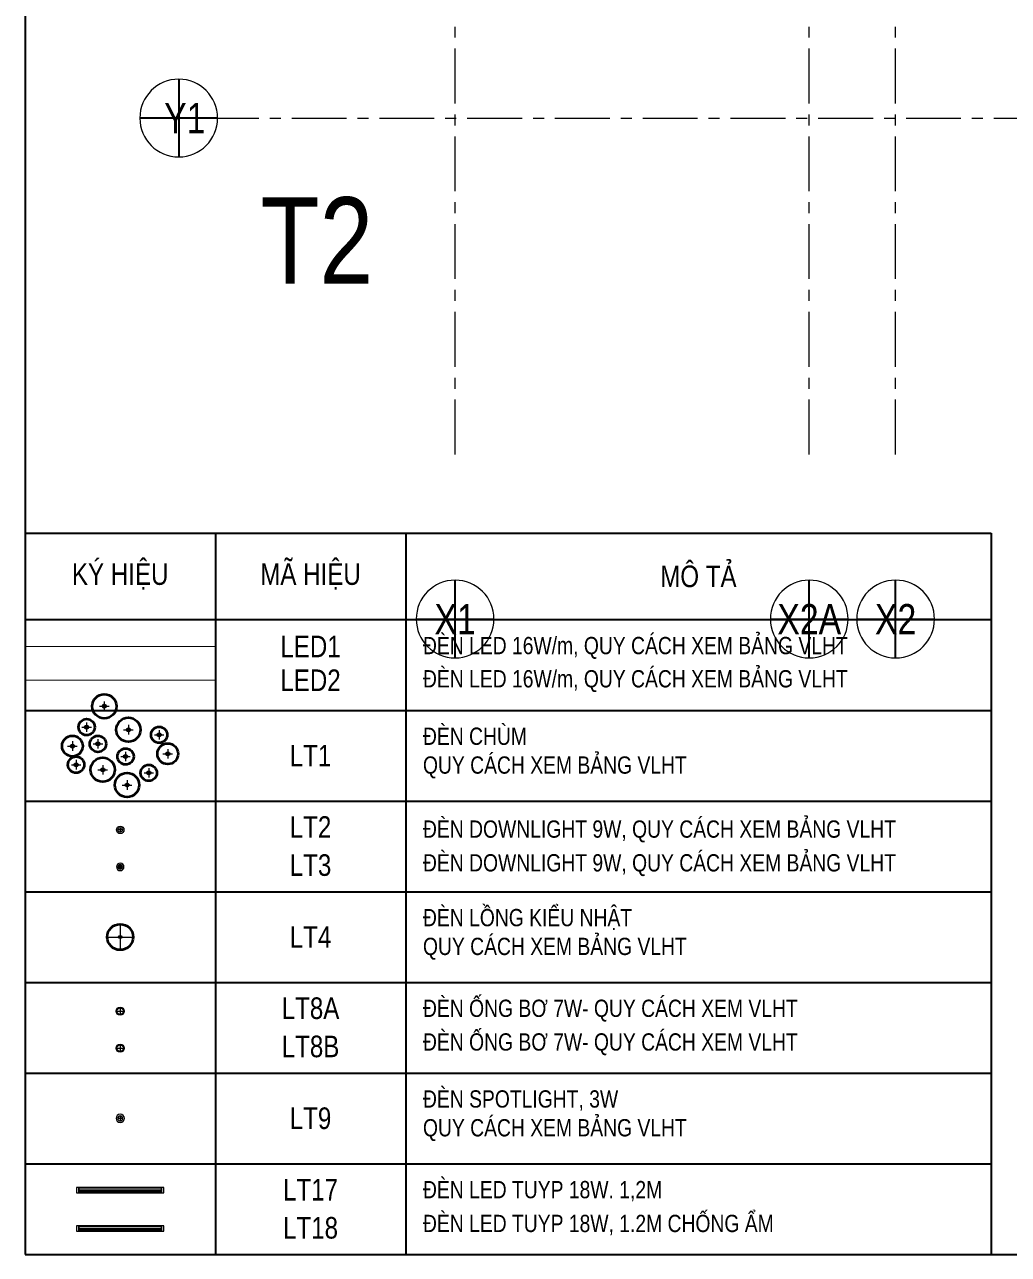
# Model space of a CAD drawing. Header units: millimetres. Extents: x -343543 to 400519, y -115663 to 104219.
# Drawn here: x -95651 to -84261, y -63156 to -48918 of the extents above; entities that cross this region are included whole.
import ezdxf
from ezdxf.enums import TextEntityAlignment as Align
from ezdxf.xclip import XClip

# ---------------------------------------------------------------- set-up
doc = ezdxf.new("R2010")
doc.units = ezdxf.units.MM
doc.header["$XCLIPFRAME"] = 0
doc.linetypes.add("$0$02'TUONG Xay$0$HIDDEN", pattern=[0.375, 0.25, -0.125])
doc.linetypes.add('XREF MAT BANG TUONG XAY$0$CENTER', pattern=[50.8, 31.75, -6.35, 6.35, -6.35])
doc.layers.get('0').update_dxf_attribs({"color": 231, "lineweight": 0})
doc.layers.get('DefPoints').update_dxf_attribs({"color": 191})
for name, color, linetype, lineweight in [('A-PATT', 252, 'Continuous', 9), ('A-SYMBOLS', 10, 'Continuous', 13), ('A-TEXT-INFO', 50, 'Continuous', 35), ('fix lighting', 2, 'Continuous', 5), ('XREF MAT BANG TUONG XAY$0$00.xref_IKIGAI_Truc$0$A-SYMBOLS', 8, 'Continuous', 13), ('XREF MAT BANG TUONG XAY$0$A-GRID', 8, 'XREF MAT BANG TUONG XAY$0$CENTER', 15)]:
    doc.layers.add(name, color=color, linetype=linetype, lineweight=lineweight)
doc.layers.add('A-TEXT', color=255, linetype='Continuous')
doc.layers.add('fix lightting red', color=1, linetype='Continuous', lineweight=5, true_color=0xff0000)
doc.layers.add('fix lightting yellow', color=2, linetype='Continuous', lineweight=5, true_color=0xffff00)
doc.styles.add('VTK_Arial', font='arial.ttf', dxfattribs={"width": 0.8})
doc.styles.add('XREF MAT BANG TUONG XAY$0$00.xref_IKIGAI_Truc$0$VTK_Arial_3.5 mm', font='arial.ttf', dxfattribs={"width": 0.8, "height": 3.5})
doc.styles.add('XREF MAT BANG TUONG XAY$0$xref_IKIGAI_Cot$0$Dce_Text', font='arial.ttf', dxfattribs={"width": 0.8})

# ---------------------------------------------------------------- blocks, each defined once
blk = doc.blocks.new('*U131')
at = {"color": 8}
blk.add_circle((0, 0), 4.5, dxfattribs=at)
at = {"layer": 'DefPoints', "color": 8}
for p, q in [((0, 4.5), (0, -4.5)), ((-4.5, 0), (4.5, 0))]:
    blk.add_line(p, q, dxfattribs=at)
at = {"color": 8, "style": 'XREF MAT BANG TUONG XAY$0$00.xref_IKIGAI_Truc$0$VTK_Arial_3.5 mm', "width": 0.8}
blk.add_attdef('X12', text='', height=3.5, dxfattribs=at).set_placement((0, 0), align=Align.MIDDLE_CENTER)
blk = doc.blocks.new('XREF MAT BANG TUONG XAY$0$xref_IKIGAI_Cot')
at = {"layer": 'XREF MAT BANG TUONG XAY$0$A-GRID', "color": 8, "ltscale": 20}
for points in [[(0, -53895), (0, -27075.6)], [(5100, -53895), (5100, -27075.6)], [(4100, -53895), (4100, -39364.6)], [(-2907.5, -50000), (42750, -50000)]]:
    blk.add_lwpolyline(points, dxfattribs=at)
at = {"layer": 'XREF MAT BANG TUONG XAY$0$00.xref_IKIGAI_Truc$0$A-SYMBOLS', "color": 8}
ref = blk.add_blockref('*U131', (-3200, -50000), dxfattribs=dict(at, xscale=-100, yscale=100, zscale=100))
ref.add_attrib('X12', 'Y1', dxfattribs={"layer": '0', "height": 350, "style": 'XREF MAT BANG TUONG XAY$0$00.xref_IKIGAI_Truc$0$VTK_Arial_3.5 mm', "width": 0.8}).set_placement((-3129.3, -50000), align=Align.MIDDLE_CENTER)
ref = blk.add_blockref('*U131', (0, -55800), dxfattribs=dict(at, xscale=-100, yscale=100, zscale=100, rotation=180))
ref.add_attrib('X12', 'X1', dxfattribs={"layer": '0', "height": 350, "style": 'XREF MAT BANG TUONG XAY$0$00.xref_IKIGAI_Truc$0$VTK_Arial_3.5 mm', "width": 0.8}).set_placement((0, -55801.4), align=Align.MIDDLE_CENTER)
ref = blk.add_blockref('*U131', (4100, -55800), dxfattribs=dict(at, xscale=-100, yscale=100, zscale=100, rotation=180))
ref.add_attrib('X12', 'X2A', dxfattribs={"layer": '0', "height": 350, "style": 'XREF MAT BANG TUONG XAY$0$00.xref_IKIGAI_Truc$0$VTK_Arial_3.5 mm', "width": 0.8}).set_placement((4100, -55801.4), align=Align.MIDDLE_CENTER)
ref = blk.add_blockref('*U131', (5100, -55800), dxfattribs=dict(at, xscale=-100, yscale=100, zscale=100, rotation=180))
ref.add_attrib('X12', 'X2', dxfattribs={"layer": '0', "height": 350, "style": 'XREF MAT BANG TUONG XAY$0$00.xref_IKIGAI_Truc$0$VTK_Arial_3.5 mm', "width": 0.8}).set_placement((5100, -55801.4), align=Align.MIDDLE_CENTER)
at = {"layer": 'DefPoints', "color": 8, "style": 'XREF MAT BANG TUONG XAY$0$xref_IKIGAI_Cot$0$Dce_Text', "width": 0.8}
blk.add_text('T2', height=1000, dxfattribs=at).set_placement((-1600.1, -51416.5), align=Align.MIDDLE_CENTER)
blk = doc.blocks.new('01.Xref _MB T1')
at = {"color": 8}
blk.add_lwpolyline([(-4979.15314, -63156.18578), (44420.84686, -63156.18578), (44420.84686, -23156.18578), (-4979.15314, -23156.18578)], close=True, dxfattribs=at)
ref = blk.add_blockref('XREF MAT BANG TUONG XAY$0$xref_IKIGAI_Cot', (-0.00927, -0.00001), dxfattribs=at)
XClip(ref).set_block_clipping_path([(-5181.1494167775, -58156.1251844964), (44638.3275875031, -24933.2650512661)])
blk = doc.blocks.new('A$C1bd1283e')
at = {"color": 0, "linetype": 'ByBlock'}
for p, q in [((-11.7, -11.7), (11.7, 11.7)), ((-11.7, 11.7), (11.7, -11.7))]:
    blk.add_line(p, q, dxfattribs=at)
for radius, start, end in [(27.5, 135, 315), (27.5, 315, 135), (16.5, 135, 315), (16.5, 315, 135)]:
    blk.add_arc((0, 0), radius, start, end, dxfattribs=at)
blk = doc.blocks.new('Led T8')
for points in [[(-630, -80), (-600, -80), (-600, 0), (-630, 0)], [(-600, -80), (600, -80), (600, 0), (-600, 0)], [(600, -80), (630, -80), (630, 0), (600, 0)], [(600, -35), (600, -10), (-600, -10), (-600, -35)], [(600, -45), (600, -70), (-600, -70), (-600, -45)]]:
    blk.add_lwpolyline(points, close=True)
blk = doc.blocks.new('Spotlight SKU LS1 3W')
at = {"color": 0, "linetype": 'ByBlock'}
for p, q in [((36, 0), (-36, 0)), ((0, 36), (0, -36))]:
    blk.add_line(p, q, dxfattribs=at)
for radius, start, end in [(60, 90, 270), (36, 90, 270), (60, 270, 90), (36, 270, 90)]:
    blk.add_arc((0, 0), radius, start, end, dxfattribs=at)
blk = doc.blocks.new('A$C896e62ca')
at = {"layer": 'A-PATT', "true_color": 0xc7c8ca}
h = blk.add_hatch(color=9, dxfattribs=at)
h.dxf.hatch_style = 1
h.paths.add_polyline_path([(0, 60), (0, 0), (60, 0, 0.414214)])
h.paths.add_polyline_path([(0, 60, 0.414214), (-60, 0), (0, 0)])
h.paths.add_polyline_path([(0, 0), (-60, 0, 0.414214), (0, -60)])
h.paths.add_polyline_path([(60, 0), (0, 0), (0, -60, 0.414214)])
at = {"color": 0, "linetype": 'ByBlock'}
for p, q in [((60, 0), (-60, 0)), ((0, 60), (0, -60))]:
    blk.add_line(p, q, dxfattribs=at)
for radius, start, end in [(100, 90, 270), (60, 90, 270), (100, 270, 90), (60, 270, 90)]:
    blk.add_arc((0, 0), radius, start, end, dxfattribs=at)
blk = doc.blocks.new('DenChumSanh')
at = {"layer": 'A-PATT'}
for p, q in [((19363, -44814), (19363, -45090)), ((19225, -44952), (19501, -44952)), ((18714, -45554), (18989, -45554)), ((18851, -45417), (18851, -45692)), ((20060, -45492), (20060, -45767)), ((19179, -45902), (19179, -46177)), ((19922, -45630), (20197, -45630)), ((20813, -45778), (21088, -45778)), ((20950, -45640), (20950, -45916)), ((18301, -46103), (18577, -46103)), ((18439, -45965), (18439, -46241)), ((19042, -46040), (19317, -46040)), ((19979, -46267), (19979, -46543)), ((21199, -46189), (21199, -46465)), ((18547, -46506), (18547, -46781)), ((19841, -46405), (20116, -46405)), ((21061, -46327), (21337, -46327)), ((18409, -46643), (18685, -46643)), ((19180, -46788), (19456, -46788)), ((19318, -46651), (19318, -46926)), ((20512, -46879), (20787, -46879)), ((20649, -46742), (20649, -47017)), ((19884, -47230), (20160, -47230)), ((20022, -47093), (20022, -47368))]:
    blk.add_line(p, q, dxfattribs=at)
at = {"layer": 'A-TEXT-INFO'}
for centre, radius in [((19363, -44952), 350), ((19363, -44952), 40), ((18851, -45554), 235), ((18851, -45554), 40), ((20060, -45630), 350), ((20950, -45778), 235), ((18439, -46103), 300), ((19179, -46040), 235), ((20060, -45630), 40), ((20950, -45778), 40), ((18439, -46103), 40), ((19179, -46040), 40), ((19979, -46405), 235), ((21199, -46327), 300), ((18547, -46643), 235), ((18547, -46643), 40), ((19318, -46788), 350), ((19979, -46405), 40), ((21199, -46327), 40), ((19318, -46788), 40), ((20022, -47230), 350), ((20649, -46879), 235), ((20649, -46879), 40), ((20022, -47230), 40)]:
    blk.add_circle(centre, radius, dxfattribs=at)
blk = doc.blocks.new('LT8A')
at = {"layer": 'A-PATT', "true_color": 0xd6d6d6}
h = blk.add_hatch(dxfattribs=at)
h.set_pattern_fill('_USER', color=254, scale=340, double=1, pattern_type=0)
h.set_pattern_definition([(0, (-1255, -18820), (0, 340), []), (90, (-1255, -18820), (-340, 2e-14), [])])
edge = h.paths.add_edge_path(flags=17)
edge.add_arc((0, 0), 37.5, 0, 360)
edge = h.paths.add_edge_path()
edge.add_arc((0, 0), 47.5, 0, 360)
at = {"layer": 'A-PATT'}
h = blk.add_hatch(color=256, dxfattribs=at)
h.dxf.hatch_style = 1
edge = h.paths.add_edge_path(flags=17)
edge.add_arc((0, 0), 37.5, 0, 360)
edge = h.paths.add_edge_path()
edge.add_arc((0, 0), 47.5, 0, 360)
for points in [[(-33, 0), (33, 0)], [(0, 33), (0, -33)]]:
    blk.add_lwpolyline(points)
for radius in [47.5, 37.5]:
    blk.add_circle((0, 0), radius)
blk = doc.blocks.new('LT4')
at = {"layer": 'A-PATT'}
for p, q in [((-138, 0), (138, 0)), ((0, 138), (0, -138))]:
    blk.add_line(p, q, dxfattribs=at)
at = {"layer": 'A-TEXT'}
blk.add_circle((0, 0), 15, dxfattribs=at)
at = {"layer": 'A-TEXT-INFO'}
blk.add_circle((0, 0), 150, dxfattribs=at)

msp = doc.modelspace()

# ---------------------------------------------------------------- block references
at = {"layer": 'A-SYMBOLS'}
msp.add_blockref('01.Xref _MB T1', (-90666.5, 0), dxfattribs=at)

# ---------------------------------------------------------------- next in the draw order: linework, layer by layer
at = {"layer": 'A-TEXT'}
for p, q in [((-95645.7, -54807.3), (-84460.7, -54807.3)), ((-95645.7, -54807.3), (-95645.7, -63156.2)), ((-93442.2, -54807.3), (-93442.2, -63156.2)), ((-91238.6, -54807.3), (-91238.6, -63156.2)), ((-84460.7, -54807.3), (-84460.7, -63156.2)), ((-95645.7, -55807.3), (-84460.7, -55807.3)), ((-95645.7, -56857.1), (-84460.7, -56857.1)), ((-95645.7, -57907), (-84460.7, -57907)), ((-95645.7, -58956.8), (-84460.7, -58956.8)), ((-95645.7, -60006.7), (-84460.7, -60006.7)), ((-95645.7, -61056.5), (-84460.7, -61056.5)), ((-95645.7, -62106.3), (-84460.7, -62106.3)), ((-95645.7, -63156.2), (-84460.7, -63156.2))]:
    msp.add_line(p, q, dxfattribs=at)
at = {"layer": 'DefPoints'}
msp.add_lwpolyline([(-95645.7, -63156.2), (-46245.7, -63156.2), (-46245.7, -23156.2), (-95645.7, -23156.2)], close=True, dxfattribs=at)
at = {"layer": 'fix lightting red', "color": 1, "linetype": "$0$02'TUONG Xay$0$HIDDEN", "ltscale": 500, "true_color": 0xff0000, "const_width": 10}
msp.add_lwpolyline([(-95645.7, -56508.8), (-93442.2, -56508.8)], dxfattribs=at)
at = {"layer": 'fix lightting yellow', "linetype": "$0$02'TUONG Xay$0$HIDDEN", "ltscale": 500, "const_width": 10}
msp.add_lwpolyline([(-95645.7, -56117.4), (-93442.2, -56117.4)], dxfattribs=at)

# ---------------------------------------------------------------- next in the draw order: block references
at = {"layer": 'A-TEXT'}
msp.add_blockref('LT4', (-94543.9, -59481.7), dxfattribs=at)
at = {"layer": 'A-TEXT-INFO', "xscale": 0.4, "yscale": 0.4, "zscale": 0.4}
msp.add_blockref('DenChumSanh', (-102473, -38829.6), dxfattribs=at)
at = {"layer": 'fix lighting', "xscale": -1.6, "yscale": 1.6, "zscale": 1.6, "rotation": 45}
msp.add_blockref('A$C1bd1283e', (-94543.9, -58240.8), dxfattribs=at)
at = {"layer": 'fix lighting'}
for name, p, xscale, yscale, zscale in [('A$C896e62ca', (-94543.9, -58669.2), 0.4399999999999999, 0.4399999999999999, 0.4399999999999999), ('Spotlight SKU LS1 3W', (-94543.9, -61581.4), 0.7999999999999999, 0.7999999999999999, 0.7999999999999999)]:
    msp.add_blockref(name, p, dxfattribs=dict(at, xscale=xscale, yscale=yscale, zscale=zscale))
at = {"layer": 'fix lightting red'}
msp.add_blockref('LT8A', (-94543.9, -60340.5), dxfattribs=at)
at = {"layer": 'fix lightting red', "color": 2, "true_color": 0xffff00, "xscale": 0.7999999999999999, "yscale": 0.7999999999999999, "zscale": 0.7999999999999999}
msp.add_blockref('Led T8', (-94543.9, -62824.5), dxfattribs=at)
at = {"layer": 'fix lightting yellow', "color": 1, "true_color": 0xff0000}
msp.add_blockref('LT8A', (-94543.9, -60768.9), dxfattribs=at)
at = {"layer": 'fix lightting yellow', "color": 1, "true_color": 0xff0000, "xscale": 0.7999999999999999, "yscale": 0.7999999999999999, "zscale": 0.7999999999999999}
msp.add_blockref('Led T8', (-94543.9, -62380.1), dxfattribs=at)

# ---------------------------------------------------------------- next in the draw order: texts
at = {"layer": 'A-TEXT', "style": 'VTK_Arial'}
for s, insert, char_height, width, attachment_point in [('KÝ HIỆU', (-94543.9, -55307.3), 250, 1803.522, 5), ('MÃ HIỆU', (-92340.4, -55307.3), 250, 1803.522, 5), ('MÔ TẢ', (-87849.7, -55307.3), 250, 6377.914, 5), ('ĐÈN LED 16W/m, QUY CÁCH XEM BẢNG VLHT', (-91038.6, -56007.3), 200, 6377.914, 1), ('LED1', (-92340.4, -56117.4), 250, 1803.522, 5), ('LED2', (-92340.4, -56508.8), 250, 1803.522, 5), ('ĐÈN LED 16W/m, QUY CÁCH XEM BẢNG VLHT', (-91038.6, -56391.8), 200, 6377.914, 1), ('ĐÈN CHÙM  \\PQUY CÁCH XEM BẢNG VLHT', (-91038.6, -57057.1), 200, 6377.914, 1), ('LT1', (-92340.4, -57382.1), 250, 1803.522, 5), ('LT2', (-92340.4, -58207.8), 250, 1803.522, 5), ('ĐÈN DOWNLIGHT 9W, QUY CÁCH XEM BẢNG VLHT', (-91038.6, -58131.9), 200, 6377.914, 1), ('ĐÈN DOWNLIGHT 9W, QUY CÁCH XEM BẢNG VLHT', (-91038.6, -58522.5), 200, 6377.914, 1), ('LT3', (-92340.4, -58650.4), 250, 1803.522, 5), ('ĐÈN LỒNG KIỂU NHẬT \\PQUY CÁCH XEM BẢNG VLHT', (-91038.6, -59156.8), 200, 6377.914, 1), ('LT4', (-92340.4, -59481.7), 250, 1803.522, 5), ('LT8A', (-92340.4, -60307.5), 250, 1803.522, 5), ('ĐÈN ỐNG BƠ 7W- QUY CÁCH XEM VLHT', (-91038.6, -60206.7), 200, 6377.914, 1), ('LT8B', (-92340.4, -60750.1), 250, 1803.522, 5), ('ĐÈN ỐNG BƠ 7W- QUY CÁCH XEM VLHT', (-91038.6, -60596.5), 200, 6377.914, 1), ('ĐÈN SPOTLIGHT, 3W\\PQUY CÁCH XEM BẢNG VLHT', (-91038.6, -61256.5), 200, 6377.914, 1), ('LT9', (-92340.4, -61581.4), 250, 1803.522, 5), ('LT17', (-92340.4, -62407.2), 250, 1803.522, 5), ('ĐÈN LED TUYP 18W. 1,2M', (-91038.6, -62306.3), 200, 6377.914, 1), ('ĐÈN LED TUYP 18W, 1.2M CHỐNG ẨM', (-91038.6, -62697.6), 200, 6377.914, 1), ('LT18', (-92340.4, -62849.8), 250, 1803.522, 5)]:
    msp.add_mtext(s, dxfattribs=dict(at, insert=insert, char_height=char_height, width=width, attachment_point=attachment_point))

doc.saveas('drawing.dxf')
